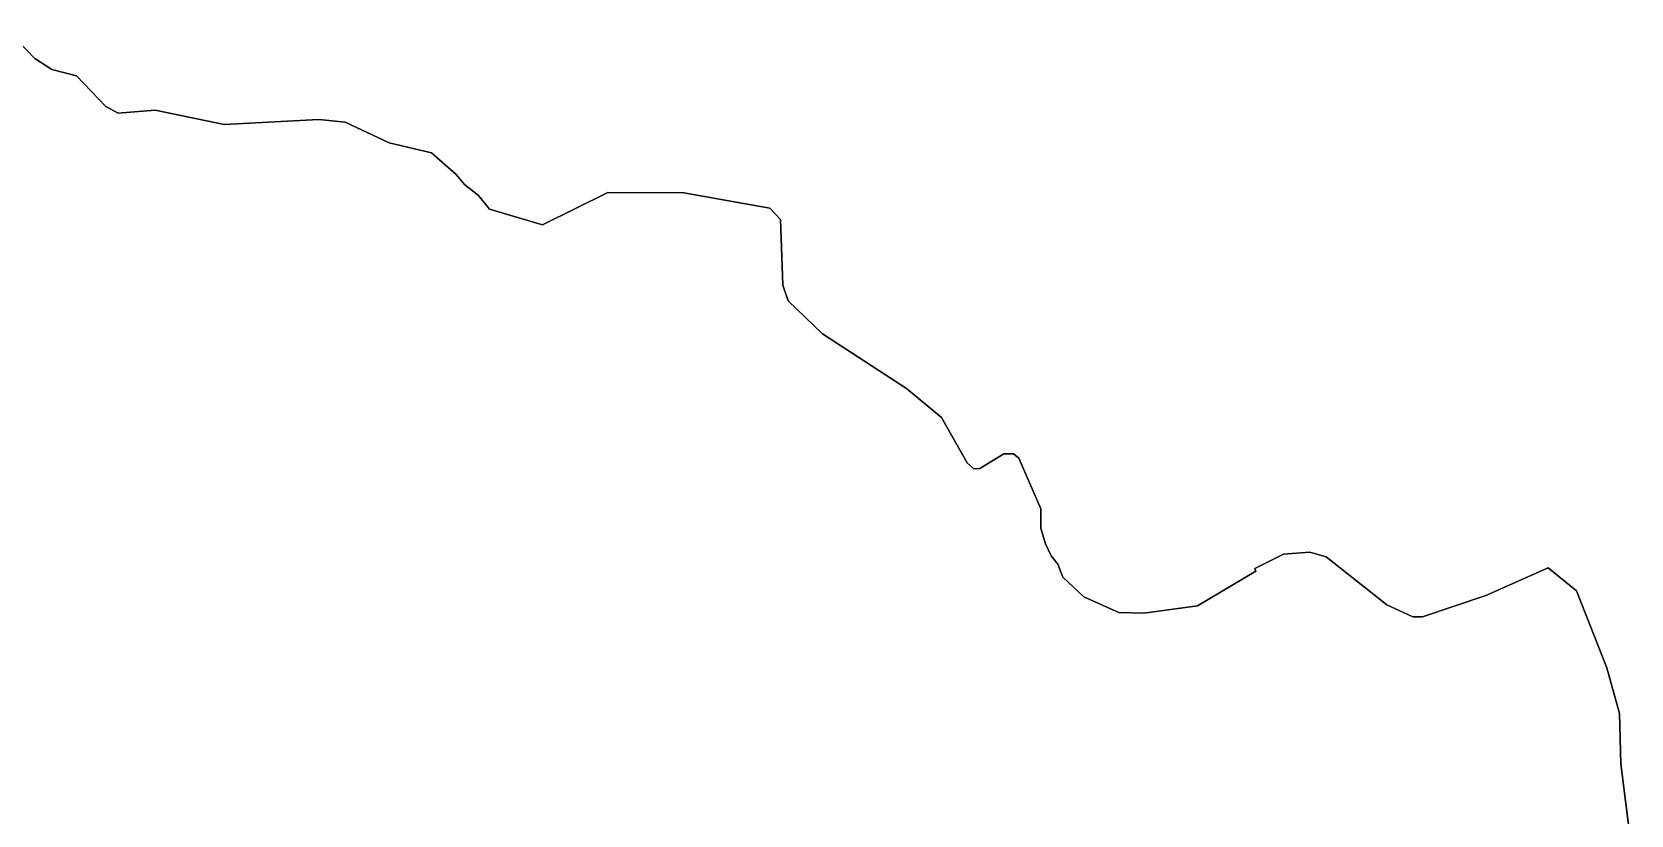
# Model space of a CAD drawing. Header units: inches. Extents: x 130170 to 284068, y 377793 to 804530.
# Drawn here: x 182827 to 185049, y 501435 to 502523 of the extents above; entities that cross this region are included whole.
import ezdxf

# ---------------------------------------------------------------- set-up
doc = ezdxf.new("R2010")
doc.units = ezdxf.units.IN
doc.header["$MEASUREMENT"] = 0
doc.layers.add('muni_il', color=7, linetype='Continuous')

msp = doc.modelspace()

# ---------------------------------------------------------------- linework, layer by layer
at = {"layer": 'muni_il'}
for points in [[(182795.4, 502523.5), (182831.3, 502486.7), (182854.6, 502471.4), (182889, 502462.7), (182929.9, 502419.8), (182947, 502410.7), (182998.1, 502414.8), (183094, 502394.9), (183225.5, 502401.8), (183262.2, 502398.1), (183323.6, 502369.2), (183382.2, 502355.5), (183416.5, 502325.4), (183428.1, 502311.4), (183447.3, 502296.3), (183462.8, 502277.1), (183536.4, 502255.6), (183627, 502300.5), (183732.6, 502299.7), (183852.3, 502278.7), (183867.2, 502262.8), (183870.1, 502171.6), (183877.9, 502149.6), (183925.6, 502103.9), (184042.1, 502028.1), (184090.6, 501987.8), (184126.6, 501924.5), (184135.9, 501916.5), (184144.2, 501916.6), (184177.4, 501937), (184190.8, 501937.1), (184198, 501931.2), (184228.7, 501860.6), (184228.8, 501833.9), (184235.3, 501812.2), (184243.1, 501795.5), (184252.3, 501783.8), (184259.4, 501765.9), (184288.3, 501738.2), (184337.3, 501716.7), (184372, 501715.6), (184446.3, 501726.1), (184527.4, 501773.9), (184526.1, 501777.7), (184566, 501797.7), (184602.6, 501800.3), (184625.2, 501794.2), (184709.7, 501727.3), (184745.8, 501710.8), (184758.9, 501710.8), (184846.9, 501740.4), (184933.6, 501778.7), (184973.1, 501746.6), (185015.1, 501639.9), (185032.9, 501576.3), (185034.7, 501506.3), (185048.7, 501396)], [(185048.7, 501396), (185034.7, 501506.3), (185032.9, 501576.3), (185015.1, 501639.9), (184973.1, 501746.6), (184933.6, 501778.7), (184846.9, 501740.4), (184758.9, 501710.8), (184745.8, 501710.8), (184709.7, 501727.3), (184625.2, 501794.2), (184602.6, 501800.3), (184566, 501797.7), (184526.1, 501777.7), (184527.4, 501773.9), (184446.3, 501726.1), (184372, 501715.6), (184337.3, 501716.7), (184288.3, 501738.2), (184259.4, 501765.9), (184252.3, 501783.8), (184243.1, 501795.5), (184235.3, 501812.2), (184228.8, 501833.9), (184228.7, 501860.6), (184198, 501931.2), (184190.8, 501937.1), (184177.4, 501937), (184144.2, 501916.6), (184135.9, 501916.5), (184126.6, 501924.5), (184090.6, 501987.8), (184042.1, 502028.1), (183925.6, 502103.9), (183877.9, 502149.6), (183870.1, 502171.6), (183867.2, 502262.8), (183852.3, 502278.7), (183732.6, 502299.7), (183627, 502300.5), (183536.4, 502255.6), (183462.8, 502277.1), (183447.3, 502296.3), (183428.1, 502311.4), (183416.5, 502325.4), (183382.2, 502355.5), (183323.6, 502369.2), (183262.2, 502398.1), (183225.5, 502401.8), (183094, 502394.9), (182998.1, 502414.8), (182947, 502410.7), (182929.9, 502419.8), (182889, 502462.7), (182854.6, 502471.4), (182831.3, 502486.7), (182795.4, 502523.5)]]:
    msp.add_lwpolyline(points, dxfattribs=at)

doc.saveas('drawing.dxf')
